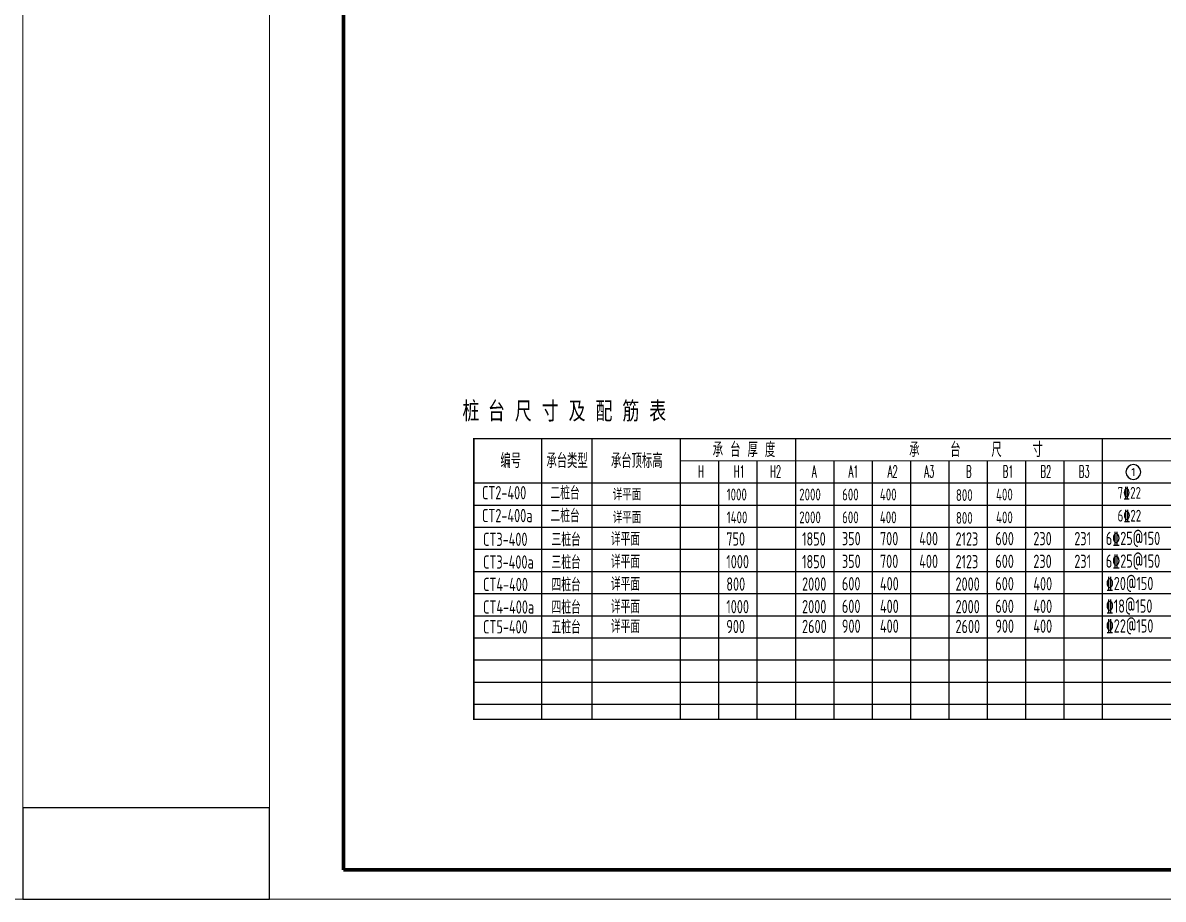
# Model space of a CAD drawing. Extents: x 3968514 to 5230306, y -516551 to -228246.
# Drawn here: x 4382354 to 4421007, y -359553 to -329853 of the extents above; entities that cross this region are included whole.
import ezdxf
from ezdxf.enums import TextEntityAlignment as Align

# ---------------------------------------------------------------- set-up
doc = ezdxf.new("R2010")
doc.units = 0
doc.header["$LTSCALE"] = 1000
doc.header["$MEASUREMENT"] = 0
doc.layers.add('FRAME', color=3, linetype='Continuous', lineweight=18)
doc.layers.add('PUB_TEXT', color=7, linetype='Continuous')
doc.styles.add('_HZTXT', font='simplex.shx', dxfattribs={"width": 0.8, "bigfont": 'hztxt.shx'})
doc.styles.add('_SIMPLEX', font='SIMPLEX.shx', dxfattribs={"width": 0.8})
doc.styles.add('COMP', font='complex', dxfattribs={"bigfont": 'hztxt'})
doc.styles.add('HTHZ', font='simhei.ttf', dxfattribs={"width": 0.7, "height": 4.5})
doc.styles.add('TSSD_REIN', font='Tssdeng.shx', dxfattribs={"width": 0.7, "bigfont": 'hztxt.shx'})

# ---------------------------------------------------------------- blocks, each defined once
blk = doc.blocks.new('A$C0B803521')
at = {"layer": 'FRAME', "lineweight": 18}
for p, q in [((-100043, 93652), (-100043, 34252)), ((-15943, 34252), (-15943, 93652)), ((-100043, 34252), (-15943, 34252))]:
    blk.add_line(p, q, dxfattribs=at)
at = {"layer": 'FRAME', "lineweight": 140}
for p, q in [((-97543, 92652), (-97543, 35252)), ((-97543, 35252), (-16943, 35252))]:
    blk.add_line(p, q, dxfattribs=at)

msp = doc.modelspace()

# ---------------------------------------------------------------- linework, layer by layer
at = {"color": 6}
msp.add_lwpolyline([(4382354.38379, -359553.30351), (4390721.0046, -359553.30351), (4390721.0046, -356456.7028), (4382354.38379, -356456.7028)], close=True, dxfattribs=at)
for start, end in [(0, 180), (180, 0)]:
    msp.add_arc((4419995.94949, -345077.08246, -1.01388), 250, start, end)
at = {"layer": 'PUB_TEXT', "color": 3}
for p, q in [((4399939.53516, -343945.15321, -1.01388), (4399939.53516, -353457.98405, 0.40555)), ((4401639.53516, -343945.15321, -1.01388), (4401639.53516, -353457.98405, 0.40555)), ((4404639.53516, -343945.15321, -1.01388), (4404639.53516, -353457.98405, 0.40555)), ((4408539.53516, -343945.15321, -1.01388), (4408539.53516, -353457.98405, 0.40555)), ((4418939.53516, -343945.15321, -1.01388), (4418939.53516, -353457.98405, 0.40555)), ((4404639.53516, -344695.15321, -1.01388), (4435439.28601, -344685.17323, -1.01388)), ((4405939.53516, -344695.15321, -1.01388), (4405939.53516, -353457.98405, 0.40555)), ((4407239.53516, -344695.15321, -1.01388), (4407239.53516, -353457.98405, 0.40555)), ((4409839.53516, -344695.15321, -1.01388), (4409839.53516, -353457.98405, 0.40555)), ((4411139.53516, -344695.15321, -1.01388), (4411139.53516, -353457.98405, 0.40555)), ((4412439.53516, -344695.15321, -1.01388), (4412439.53516, -353457.98405, 0.40555)), ((4413739.53516, -344695.15321, -1.01388), (4413739.53516, -353457.98405, 0.40555)), ((4415039.53516, -344695.15321, -1.01388), (4415039.53516, -353457.98405, 0.40555)), ((4416339.53516, -344695.15321, -1.01388), (4416339.53516, -353457.98405, 0.40555)), ((4417639.53516, -344695.15321, -1.01388), (4417639.53516, -353457.98405, 0.40555)), ((4397639.53516, -345445.15321, -1.01388), (4439139.53516, -345445.15321, -1.01388)), ((4397639.53516, -345445.15321, -0.76388), (4439139.53516, -345445.15321, -0.76388)), ((4397639.53516, -346195.15321, -0.79722), (4439139.53516, -346195.15321, -0.79722)), ((4397639.53516, -346945.15321, -0.59445), (4439139.53516, -346945.15321, -0.59445)), ((4397639.53516, -347695.15321, -0.59445), (4439139.53516, -347695.15321, -0.59445)), ((4397639.53516, -348445.15321, -0.59445), (4439139.53516, -348445.15321, -0.59445)), ((4397639.53516, -349195.15321, -0.59445), (4439139.53516, -349195.15321, -0.59445)), ((4397639.53516, -349945.15321, -0.59445), (4439139.53516, -349945.15321, -0.59445)), ((4397639.53516, -350695.15321, -1.09445), (4439139.53516, -350695.15321, -1.09445)), ((4397639.53516, -351445.15321, -0.59445), (4439139.53516, -351445.15321, -0.59445)), ((4397639.53516, -352195.15321, -0.59445), (4439139.53516, -352195.15321, -0.59445)), ((4397639.53516, -352945.15321, -0.59445), (4439139.53516, -352945.15321, -0.59445)), ((4397639.53516, -353457.98405, -0.59445), (4439139.53516, -353457.98405, -0.59445))]:
    msp.add_line(p, q, dxfattribs=at)
at = {"layer": 'PUB_TEXT', "color": 3, "const_width": 50, "elevation": -0.59445}
msp.add_lwpolyline([(4397639.53516, -343945.15321), (4439139.53516, -343945.15321), (4439139.53516, -353457.98405), (4397639.53516, -353457.98405)], close=True, dxfattribs=at)

# ---------------------------------------------------------------- block references
for p in [(4398297.50372, -393805.3043), (4490764.12454, -393805.3043)]:
    msp.add_blockref('A$C0B803521', p)

# ---------------------------------------------------------------- texts
at = {"width": 0.7}
for s, height, style, p in [('桩', 600, 'HTHZ', (4397255.00684, -343299.44422)), ('台', 600, 'HTHZ', (4398120.9757, -343299.44422)), ('尺', 600, 'HTHZ', (4399032.16214, -343299.44422)), ('寸', 600, 'HTHZ', (4399943.34858, -343299.44422)), ('及', 600, 'HTHZ', (4400854.53502, -343299.44422)), ('配', 600, 'HTHZ', (4401765.72146, -343299.44422)), ('筋', 600, 'HTHZ', (4402676.9079, -343299.44422)), ('表', 600, 'HTHZ', (4403588.09434, -343299.44422)), ('详平面', 400, 'TSSD_REIN', (4402351.37086, -346038.96729, -0.79722)), ('1000', 400, 'TSSD_REIN', (4406212.67332, -346038.96729, -0.79722)), ('2000', 400, 'TSSD_REIN', (4408671.50887, -346038.96729, -0.79722)), ('600', 400, 'TSSD_REIN', (4410125.17195, -346038.96729, -0.79722)), ('400', 400, 'TSSD_REIN', (4411404.7467, -346038.96729, -0.79722)), ('800', 400, 'TSSD_REIN', (4413981.81758, -346057.93051, -0.79722)), ('400', 400, 'TSSD_REIN', (4415341.84639, -346038.96729, -0.79722)), ('7%%13222', 400, 'TSSD_REIN', (4419462.45697, -345982.43794, -1000.79722)), ('详平面', 400, 'TSSD_REIN', (4402351.37086, -346813.18895, -0.79722)), ('1400', 400, 'TSSD_REIN', (4406212.67332, -346813.18895, -0.79722)), ('2000', 400, 'TSSD_REIN', (4408671.50887, -346813.18895, -0.79722)), ('600', 400, 'TSSD_REIN', (4410125.17195, -346813.18895, -0.79722)), ('400', 400, 'TSSD_REIN', (4411404.7467, -346813.18895, -0.79722)), ('800', 400, 'TSSD_REIN', (4413981.81758, -346832.15216, -0.79722)), ('400', 400, 'TSSD_REIN', (4415341.84639, -346813.18895, -0.79722)), ('6%%13222', 400, 'TSSD_REIN', (4419462.45697, -346756.6596, -1000.79722))]:
    msp.add_text(s, height=height, dxfattribs=dict(at, style=style)).set_placement(p)
at = {"style": 'COMP', "width": 2.333333}
msp.add_attdef('1', text='1', height=250, dxfattribs=at).set_placement((4419870.94949, -345202.08246, -1.01388), (4420120.94949, -345202.08246, -1.01388), align=Align.FIT)
at = {"layer": 'PUB_TEXT'}
for s, height, style, width, p in [('编号', 500, '_HZTXT', 0.7, (4398543.09762, -344945.15321, -1.01388)), ('承台类型', 500, '_HZTXT', 0.7, (4400101.93674, -344945.15321, -1.01388)), ('承台顶标高', 500, '_HZTXT', 0.7, (4402289.33831, -344945.15321, -1.01388)), ('承 台 厚 度', 500, '_HZTXT', 0.7, (4405738.74776, -344570.15321, -1.01388)), ('承    台    尺    寸', 500, '_HZTXT', 0.7, (4412396.42493, -344570.15321, -1.01388)), ('H', 400, '_SIMPLEX', 0.525, (4405245.21441, -345257.97649, -1.01388)), ('H1', 400, '_SIMPLEX', 0.525, (4406455.99292, -345257.97649, -1.01388)), ('H2', 400, '_SIMPLEX', 0.525, (4407681.21486, -345257.97649, -1.01388)), ('A', 400, '_SIMPLEX', 0.525, (4409098.03488, -345257.97649, -1.01388)), ('A1', 400, '_SIMPLEX', 0.525, (4410343.00063, -345257.97649, -1.01388)), ('A2', 400, '_SIMPLEX', 0.525, (4411668.06264, -345257.97649, -1.01388)), ('A3', 400, '_SIMPLEX', 0.525, (4412909.14199, -345257.97649, -1.01388)), ('B', 400, '_SIMPLEX', 0.525, (4414325.96202, -345257.97649, -1.01388)), ('B1', 400, '_SIMPLEX', 0.525, (4415567.81771, -345257.97649, -1.01388)), ('B2', 400, '_SIMPLEX', 0.525, (4416846.37774, -345257.97649, -1.01388)), ('B3', 400, '_SIMPLEX', 0.525, (4418146.37774, -345257.97649, -1.01388)), ('CT2-400', 450, 'TSSD_REIN', 0.7, (4397918.74859, -346002.70621, -1.30417)), ('二桩台', 450, 'TSSD_REIN', 0.7, (4400237.9709, -346010.76218, -1.30417)), ('CT2-400a', 450, 'TSSD_REIN', 0.7, (4397918.74859, -346776.92787, -1.30417)), ('二桩台', 450, 'TSSD_REIN', 0.7, (4400237.9709, -346784.98383, -1.30417)), ('三桩台', 450, 'TSSD_REIN', 0.7, (4400274.25417, -347590.7578, -0.79722)), ('详平面', 450, 'TSSD_REIN', 0.7, (4402285.83213, -347570.7578, -0.79722)), ('6%%13225@150', 450, 'TSSD_REIN', 0.7, (4419062.6341, -347551.42408, -1000.79722)), ('CT3-400', 450, 'TSSD_REIN', 0.7, (4397955.03186, -347582.70183, -0.79722)), ('750', 450, 'TSSD_REIN', 0.7, (4406200.01299, -347570.7578, -0.79722)), ('1850', 450, 'TSSD_REIN', 0.7, (4408767.5284, -347569.35971, 0.28361)), ('350', 450, 'TSSD_REIN', 0.7, (4410117.56521, -347559.16988, 0.28361)), ('700', 450, 'TSSD_REIN', 0.7, (4411406.60271, -347559.16988, 0.28361)), ('400', 450, 'TSSD_REIN', 0.7, (4412738.69934, -347559.16988, 0.28361)), ('2123', 450, 'TSSD_REIN', 0.7, (4413967.5284, -347569.35958, 0.18329)), ('600', 450, 'TSSD_REIN', 0.7, (4415317.56521, -347559.16974, 0.18329)), ('230', 450, 'TSSD_REIN', 0.7, (4416606.60271, -347559.16974, 0.18329)), ('231', 450, 'TSSD_REIN', 0.7, (4417994.34549, -347559.16974, 0.18329)), ('三桩台', 450, 'TSSD_REIN', 0.7, (4400274.25417, -348359.92174, -0.79722)), ('详平面', 450, 'TSSD_REIN', 0.7, (4402285.83213, -348339.92174, -0.79722)), ('6%%13225@150', 450, 'TSSD_REIN', 0.7, (4419062.6341, -348320.58802, -1000.79722)), ('CT3-400a', 450, 'TSSD_REIN', 0.7, (4397955.03186, -348351.86577, -0.79722)), ('1000', 450, 'TSSD_REIN', 0.7, (4406200.01299, -348339.92174, -0.79722)), ('1850', 450, 'TSSD_REIN', 0.7, (4408767.5284, -348338.52365, 0.28361)), ('350', 450, 'TSSD_REIN', 0.7, (4410117.56521, -348328.33382, 0.28361)), ('700', 450, 'TSSD_REIN', 0.7, (4411406.60271, -348328.33382, 0.28361)), ('400', 450, 'TSSD_REIN', 0.7, (4412738.69934, -348328.33382, 0.28361)), ('2123', 450, 'TSSD_REIN', 0.7, (4413967.5284, -348338.52352, 0.18329)), ('600', 450, 'TSSD_REIN', 0.7, (4415317.56521, -348328.33368, 0.18329)), ('230', 450, 'TSSD_REIN', 0.7, (4416606.60271, -348328.33368, 0.18329)), ('231', 450, 'TSSD_REIN', 0.7, (4417994.34549, -348328.33368, 0.18329)), ('四桩台', 450, 'TSSD_REIN', 0.7, (4400274.25417, -349119.29925, -0.79722)), ('详平面', 450, 'TSSD_REIN', 0.7, (4402285.83213, -349099.29925, -0.79722)), ('800', 450, 'TSSD_REIN', 0.7, (4406200.01299, -349099.29925, -0.79722)), ('2000', 450, 'TSSD_REIN', 0.7, (4408767.5284, -349097.90117, 0.28361)), ('600', 450, 'TSSD_REIN', 0.7, (4410117.56521, -349087.71133, 0.28361)), ('400', 450, 'TSSD_REIN', 0.7, (4411406.60271, -349087.71133, 0.28361)), ('2000', 450, 'TSSD_REIN', 0.7, (4413967.5284, -349097.90103, 0.18329)), ('600', 450, 'TSSD_REIN', 0.7, (4415317.56521, -349087.7112, 0.18329)), ('400', 450, 'TSSD_REIN', 0.7, (4416606.60271, -349087.7112, 0.18329)), ('%%13220@150', 450, 'TSSD_REIN', 0.7, (4419062.6341, -349079.96554, -1000.79722)), ('CT4-400', 450, 'TSSD_REIN', 0.7, (4397955.03186, -349111.24329, -0.79722)), ('四桩台', 450, 'TSSD_REIN', 0.7, (4400274.25417, -349884.77793, -0.79722)), ('详平面', 450, 'TSSD_REIN', 0.7, (4402285.83213, -349864.77793, -0.79722)), ('1000', 450, 'TSSD_REIN', 0.7, (4406200.01299, -349864.77793, -0.79722)), ('2000', 450, 'TSSD_REIN', 0.7, (4408767.5284, -349863.37985, 0.28361)), ('600', 450, 'TSSD_REIN', 0.7, (4410117.56521, -349853.19001, 0.28361)), ('400', 450, 'TSSD_REIN', 0.7, (4411406.60271, -349853.19001, 0.28361)), ('2000', 450, 'TSSD_REIN', 0.7, (4413967.5284, -349863.37971, 0.18329)), ('600', 450, 'TSSD_REIN', 0.7, (4415317.56521, -349853.18988, 0.18329)), ('400', 450, 'TSSD_REIN', 0.7, (4416606.60271, -349853.18988, 0.18329)), ('%%13218@150', 450, 'TSSD_REIN', 0.7, (4419062.6341, -349845.44422, -1000.79722)), ('CT4-400a', 450, 'TSSD_REIN', 0.7, (4397955.03186, -349876.72197, -0.79722)), ('CT5-400', 450, 'TSSD_REIN', 0.7, (4397955.03186, -350548.53598, -0.79722)), ('五桩台', 450, 'TSSD_REIN', 0.7, (4400274.25417, -350556.59194, -0.79722)), ('详平面', 450, 'TSSD_REIN', 0.7, (4402285.83213, -350536.59194, -0.79722)), ('900', 450, 'TSSD_REIN', 0.7, (4406200.01299, -350536.59194, -0.79722)), ('2600', 450, 'TSSD_REIN', 0.7, (4408767.5284, -350535.19386, 0.28361)), ('900', 450, 'TSSD_REIN', 0.7, (4410117.56521, -350525.00402, 0.28361)), ('400', 450, 'TSSD_REIN', 0.7, (4411406.60271, -350525.00402, 0.28361)), ('2600', 450, 'TSSD_REIN', 0.7, (4413967.5284, -350535.19373, 0.18329)), ('900', 450, 'TSSD_REIN', 0.7, (4415317.56521, -350525.00389, 0.18329)), ('400', 450, 'TSSD_REIN', 0.7, (4416606.60271, -350525.00389, 0.18329)), ('%%13222@150', 450, 'TSSD_REIN', 0.7, (4419062.6341, -350517.25823, -1000.79722))]:
    msp.add_text(s, height=height, dxfattribs=dict(at, style=style, width=width)).set_placement(p)

doc.saveas('drawing.dxf')
